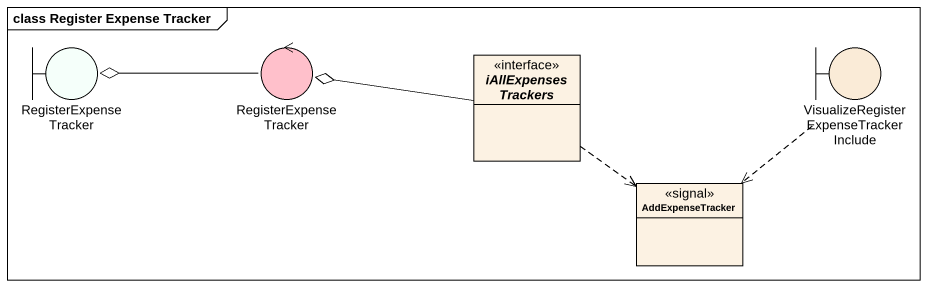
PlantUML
@startuml
mainframe class Register Expense Tracker
allowmixing
hide circle
hide empty members
boundary RegisterExpenseTracker #F5FFFA
control "RegisterExpenseTracker" as RegisterExpenseTracker_2 #FFC0CB
interface iAllExpensesTrackers
boundary "VisualizeRegisterExpenseTrackerInclude" as VisualizeRegisterExpenseTrac #FAEBD7
class AddExpenseTracker <<signal>>
RegisterExpenseTracker_2 -left-o RegisterExpenseTracker
iAllExpensesTrackers -left-o RegisterExpenseTracker_2
iAllExpensesTrackers ..> AddExpenseTracker
VisualizeRegisterExpenseTrac ..> AddExpenseTracker
@enduml
